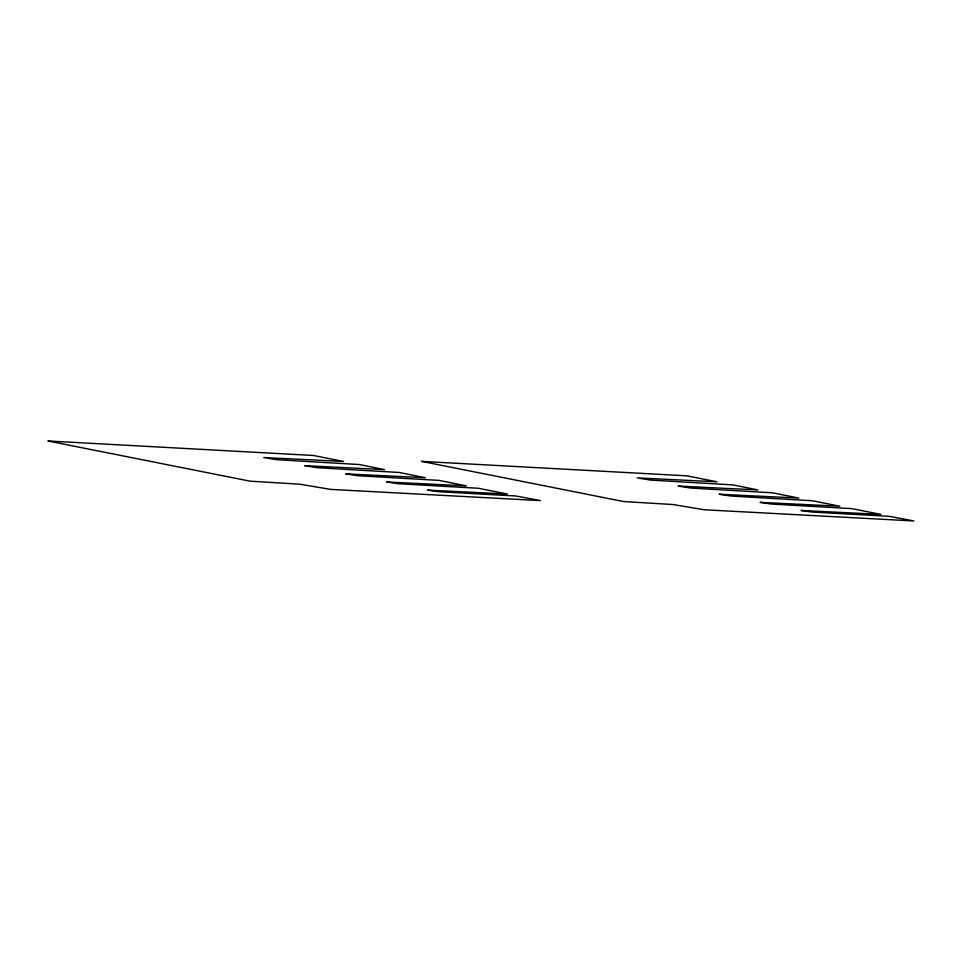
<?xml version="1.0" encoding="UTF-8"?>
<svg xmlns="http://www.w3.org/2000/svg" width="962" height="962" viewBox="0 0 962 962"><rect width="100%" height="100%" fill="white"/><g stroke="black" fill="none" stroke-linecap="round" stroke-linejoin="round"><path stroke-width="1.44" d="M48.112 441.017L250.048 481.168L299.675 484.187L330.7 489.393L540.464 500.601L515.812 495.983L438.395 491.678L427.561 490.139L507.395 494.023L478.342 488.275L397.823 483.67L386.604 481.974L466.438 485.882L438.973 480.399L357.696 475.697L345.635 473.857L425.481 477.741L399.194 472.474L317.111 467.688L304.689 465.68L384.511 469.6L359.391 464.538L276.996 459.716L263.72 457.563L343.554 461.447L313.335 455.471L48.16 440.993M421.548 461.375L623.484 501.527L673.123 504.545L704.136 509.752L913.9 520.959L889.249 516.329L811.832 512.037L801.009 510.473L880.831 514.381L851.779 508.633L771.259 504.028L760.04 502.356L839.874 506.24L812.409 500.757L731.144 496.055L719.107 494.24L798.917 498.1L772.63 492.821L691.017 488.071L678.114 486.063L757.96 489.947L732.828 484.896L650.432 480.062L637.169 477.898L716.991 481.806L686.772 475.829L421.548 461.375"/></g></svg>
